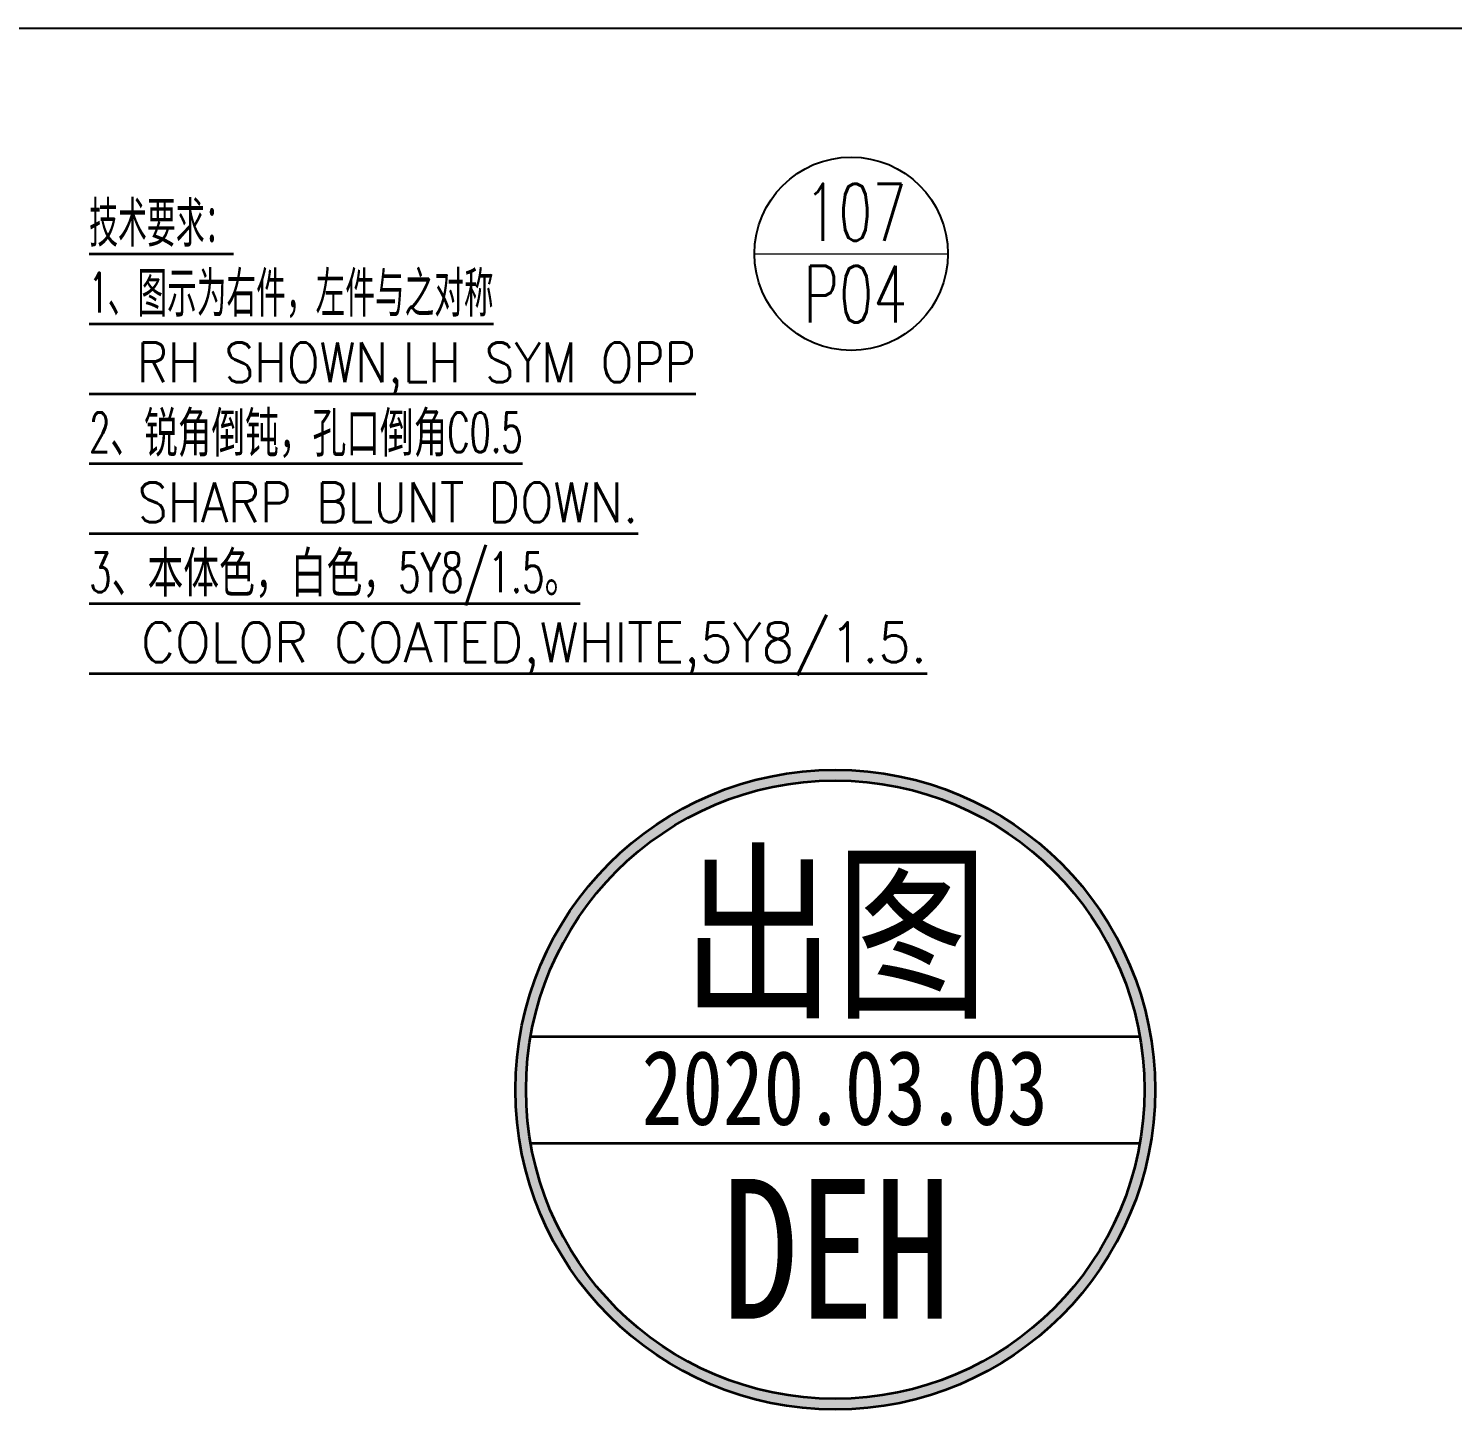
# Model space of a CAD drawing. Header units: millimetres. Extents: x 1333 to 104182, y -62616 to -5704.
# Drawn here: x 49436.3 to 49561.5, y -62463.7 to -62342.3 of the extents above; entities that cross this region are included whole.
import ezdxf
from ezdxf.enums import TextEntityAlignment as Align

# ---------------------------------------------------------------- set-up
doc = ezdxf.new("R2010")
doc.units = ezdxf.units.MM
doc.header["$LTSCALE"] = 0.5
doc.layers.add('08', color=1, linetype='Continuous')
doc.layers.add('11', color=3, linetype='Continuous')
doc.layers.add('TEXT', color=1, linetype='Continuous', lineweight=35)
doc.layers.add('标注线', color=3, linetype='Continuous', lineweight=18)
doc.styles.get("Standard").update_dxf_attribs({"font": 'simplex.shx'})
doc.styles.add('国标', font='simfang.ttf', dxfattribs={"width": 0.8})

# ---------------------------------------------------------------- blocks, each defined once
blk = doc.blocks.new('vfagdb')
h = blk.add_hatch(color=1)
h.paths.add_polyline_path([(111211.223, -38347.147, 1), (111183.098, -38347.147, 1)])
h.paths.add_polyline_path([(111210.754, -38347.147, 1), (111183.566, -38347.147, 1)], flags=16)
h.paths.add_polyline_path([(111190.303, -38358.721), (111204.109, -38358.721), (111204.109, -38349.703), (111190.303, -38349.703)], flags=8)
at = {"lineweight": 35}
for p, q in [((111183.77, -38344.803), (111210.55, -38344.803)), ((111183.77, -38349.49), (111210.55, -38349.49))]:
    blk.add_line(p, q, dxfattribs=at)
at = {"color": 1, "lineweight": 35}
for radius in [14.062, 13.594]:
    blk.add_circle((111197.16, -38347.147), radius, dxfattribs=at)
at = {"color": 4, "style": '国标', "width": 0.8}
blk.add_text('DEH', height=6.1523, dxfattribs=at).set_placement((111197.206, -38357.218), align=Align.CENTER)
at = {"color": 3, "style": '国标', "width": 0.8}
blk.add_attdef('出图', text='', height=6.188, dxfattribs=at).set_placement((111197.16, -38340.256), align=Align.MIDDLE_CENTER)
at = {"color": 2, "style": '国标', "width": 0.8}
blk.add_attdef('2019.12.25', text='', height=3.281, dxfattribs=at).set_placement((111197.579, -38347.052), align=Align.MIDDLE_CENTER)
blk = doc.blocks.new('4545')
at = {"layer": '标注线'}
blk.add_blockref('vfagdb', (192.725, 219.987), dxfattribs=at).add_auto_attribs({'2019.12.25': '2020.03.03', '出图': '出图'})

msp = doc.modelspace()

# ---------------------------------------------------------------- linework, layer by layer
at = {"color": 7, "lineweight": 35, "ltscale": 0.31754}
msp.add_line((49441.585, -62362.087), (49454.286, -62362.087), dxfattribs=at)
at = {"color": 7, "lineweight": 35}
for p, q in [((49441.585, -62368.241), (49477.149, -62368.241)), ((49441.585, -62374.394), (49494.931, -62374.394)), ((49441.585, -62380.547), (49479.689, -62380.547)), ((49441.585, -62386.7), (49489.851, -62386.7)), ((49441.585, -62392.854), (49484.77, -62392.854)), ((49441.585, -62399.007), (49515.254, -62399.007))]:
    msp.add_line(p, q, dxfattribs=at)
at = {"layer": '08', "color": 3}
msp.add_line((49564.32, -62342.279), (48898.32, -62342.279), dxfattribs=at)
msp.add_circle((49508.585, -62362.087), 8.5, dxfattribs=at)
at = {"layer": '11', "lineweight": 9}
msp.add_line((49500.085, -62362.087), (49517.085, -62362.087), dxfattribs=at)

# ---------------------------------------------------------------- block references
at = {"layer": '标注线', "xscale": 2, "yscale": 2, "zscale": 2}
msp.add_blockref('4545', (-173272.586, 13818.718), dxfattribs=at)

# ---------------------------------------------------------------- texts
at = {"color": 7, "lineweight": 13}
for s, width, p, p2 in [('技术要求：', 0.918189, (49441.585, -62361.087), (49454.286, -62361.087)), ('1、图示为右件，左件与之对称', 0.878136, (49441.585, -62367.241), (49477.149, -62367.241)), ('  RH SHOWN,LH SYM OPP', 0.765743, (49441.585, -62373.394), (49494.931, -62373.394)), ('2、锐角倒钝，孔口倒角C0.5', 0.862751, (49441.585, -62379.547), (49479.689, -62379.547)), ('  SHARP BLUNT DOWN.', 0.776399, (49441.585, -62385.7), (49489.851, -62385.7)), ('3、本体色，白色，5Y8/1.5。', 0.855158, (49441.585, -62391.854), (49484.77, -62391.854)), ('  COLOR COATED,WHITE,5Y8/1.5.', 0.843542, (49441.585, -62398.007), (49515.254, -62398.007))]:
    msp.add_text(s, height=3.5, dxfattribs=dict(at, width=width)).set_placement(p, p2, align=Align.FIT)
at = {"layer": 'TEXT', "linetype": 'Continuous', "lineweight": 9, "width": 0.7}
for s, p in [('107', (49508.947, -62360.94)), ('P04', (49508.947, -62368.147))]:
    msp.add_text(s, height=5, dxfattribs=at).set_placement(p, align=Align.CENTER)

doc.saveas('drawing.dxf')
